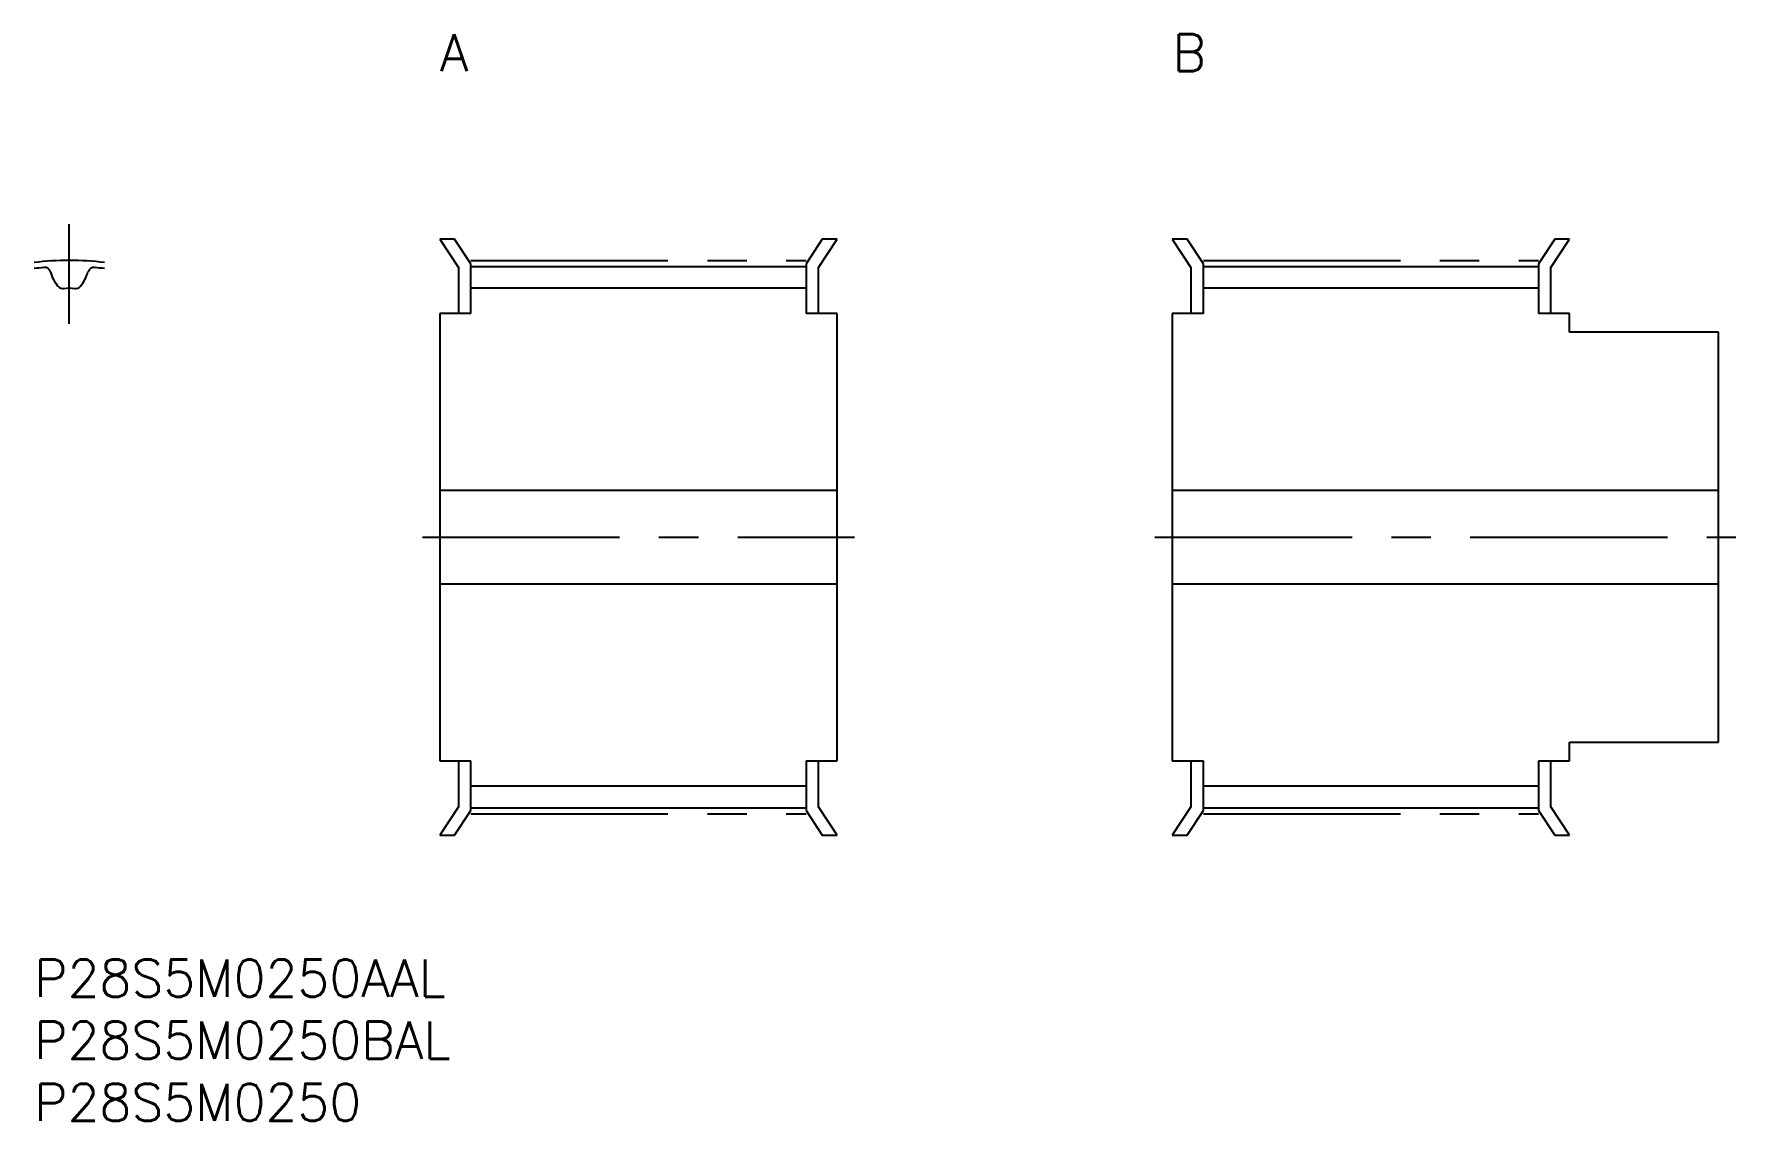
# Model space of a CAD drawing. Extents: x 0 to 137, y -13 to 74.
import ezdxf

# ---------------------------------------------------------------- set-up
doc = ezdxf.new("R2010")
doc.units = 0
doc.header["$LTSCALE"] = 0.5
doc.linetypes.add('CENTER', pattern=[50.8, 31.75, -6.35, 6.35, -6.35])
for name, color, linetype in [('MSM_CENTER', 1, 'CENTER'), ('MSM_CONTINUOUS', 7, 'CONTINUOUS'), ('MSM_PART_NUMBER', 7, 'CONTINUOUS')]:
    doc.layers.add(name, color=color, linetype=linetype)
doc.styles.get("Standard").update_dxf_attribs({"font": 'txt.shx', "height": 1, "bigfont": 'bigfont.shx'})

# ---------------------------------------------------------------- blocks, each defined once
blk = doc.blocks.new('*U36')
at = {"layer": 'MSM_PART_NUMBER'}
blk.add_text('A', height=3, dxfattribs=at).set_placement((32.68, 71.5))
blk = doc.blocks.new('*U37')
at = {"layer": 'MSM_PART_NUMBER'}
blk.add_text('B', height=3, dxfattribs=at).set_placement((91.68, 71.5))
blk = doc.blocks.new('*U38')
at = {"layer": 'MSM_PART_NUMBER'}
blk.add_text('P28S5M0250', height=3, dxfattribs=at).set_placement((0, -13))
blk = doc.blocks.new('*U39')
at = {"layer": 'MSM_PART_NUMBER'}
blk.add_text('P28S5M0250BAL', height=3, dxfattribs=at).set_placement((0, -8))
blk = doc.blocks.new('*U40')
at = {"layer": 'MSM_PART_NUMBER'}
blk.add_text('P28S5M0250AAL', height=3, dxfattribs=at).set_placement((0, -3))

msp = doc.modelspace()

# ---------------------------------------------------------------- linework, layer by layer
at = {"layer": 'MSM_CENTER'}
for p, q in [((2.84, 51.18), (2.84, 59.2)), ((35.18, 56.28), (62.18, 56.28)), ((94.18, 56.28), (121.18, 56.28)), ((31.28, 34), (66.08, 34)), ((90.28, 34), (137.08, 34)), ((35.18, 11.72), (62.18, 11.72)), ((94.18, 11.72), (121.18, 11.72))]:
    msp.add_line(p, q, dxfattribs=at)
msp.add_arc((2.84, 34), 22.28, 82.677, 97.323, dxfattribs=at)
at = {"layer": 'MSM_CONTINUOUS'}
for p, q in [((33.87, 58), (32.68, 58)), ((32.68, 58), (34.18, 55.7)), ((35.18, 56), (33.87, 58)), ((63.49, 58), (62.18, 56)), ((63.18, 55.7), (64.68, 58)), ((64.68, 58), (63.49, 58)), ((92.87, 58), (91.68, 58)), ((91.68, 58), (93.18, 55.7)), ((94.18, 56), (92.87, 58)), ((122.49, 58), (121.18, 56)), ((122.18, 55.7), (123.68, 58)), ((123.68, 58), (122.49, 58)), ((34.18, 55.7), (34.18, 52)), ((35.18, 52), (35.18, 56)), ((35.18, 55.8), (62.18, 55.8)), ((62.18, 56), (62.18, 52)), ((63.18, 52), (63.18, 55.7)), ((93.18, 55.7), (93.18, 52)), ((94.18, 52), (94.18, 56)), ((94.18, 55.8), (121.18, 55.8)), ((121.18, 56), (121.18, 52)), ((122.18, 52), (122.18, 55.7)), ((62.18, 54.03), (35.18, 54.03)), ((121.18, 54.03), (94.18, 54.03)), ((32.68, 52), (32.68, 16)), ((35.18, 52), (32.68, 52)), ((64.68, 52), (62.18, 52)), ((64.68, 16), (64.68, 52)), ((91.68, 52), (91.68, 16)), ((94.18, 52), (91.68, 52)), ((123.68, 52), (121.18, 52)), ((123.68, 50.5), (123.68, 52)), ((135.68, 50.5), (123.68, 50.5)), ((135.68, 17.5), (135.68, 50.5)), ((64.68, 37.75), (32.68, 37.75)), ((135.68, 37.75), (91.68, 37.75)), ((32.68, 30.25), (64.68, 30.25)), ((91.68, 30.25), (135.68, 30.25)), ((123.68, 16), (123.68, 17.5)), ((123.68, 17.5), (135.68, 17.5)), ((32.68, 16), (35.18, 16)), ((34.18, 16), (34.18, 12.3)), ((35.18, 12), (35.18, 16)), ((62.18, 16), (62.18, 12)), ((62.18, 16), (64.68, 16)), ((63.18, 12.3), (63.18, 16)), ((91.68, 16), (94.18, 16)), ((93.18, 16), (93.18, 12.3)), ((94.18, 12), (94.18, 16)), ((121.18, 16), (121.18, 12)), ((121.18, 16), (123.68, 16)), ((122.18, 12.3), (122.18, 16)), ((35.18, 13.97), (62.18, 13.97)), ((94.18, 13.97), (121.18, 13.97)), ((34.18, 12.3), (32.68, 10)), ((33.87, 10), (35.18, 12)), ((35.18, 12.2), (62.18, 12.2)), ((62.18, 12), (63.49, 10)), ((64.68, 10), (63.18, 12.3)), ((93.18, 12.3), (91.68, 10)), ((92.87, 10), (94.18, 12)), ((94.18, 12.2), (121.18, 12.2)), ((121.18, 12), (122.49, 10)), ((123.68, 10), (122.18, 12.3)), ((32.68, 10), (33.87, 10)), ((63.49, 10), (64.68, 10)), ((91.68, 10), (92.87, 10)), ((122.49, 10), (123.68, 10))]:
    msp.add_line(p, q, dxfattribs=at)
for centre, radius, start, end in [((2.84, 34), 21.8, 95.372, 97.4852), ((0.85, 55.21), 0.5, 16.5221, 95.372), ((4.46, 56.28), 3.28, 196.5221, 219.991), ((1.21, 56.28), 3.27, 320.009, 343.4779), ((4.83, 55.21), 0.5, 84.628, 163.4779), ((2.84, 34), 21.8, 82.5148, 84.628), ((2.34, 54.5), 0.5, 219.991, 277.6274), ((2.84, 50.75), 3.28, 82.3726, 97.6274), ((3.34, 54.5), 0.5, 262.3726, 320.009)]:
    msp.add_arc(centre, radius, start, end, dxfattribs=at)

# ---------------------------------------------------------------- block references
for name in ['*U36', '*U37', '*U40', '*U39', '*U38']:
    msp.add_blockref(name, (0, 0), dxfattribs=at)

doc.saveas('drawing.dxf')
